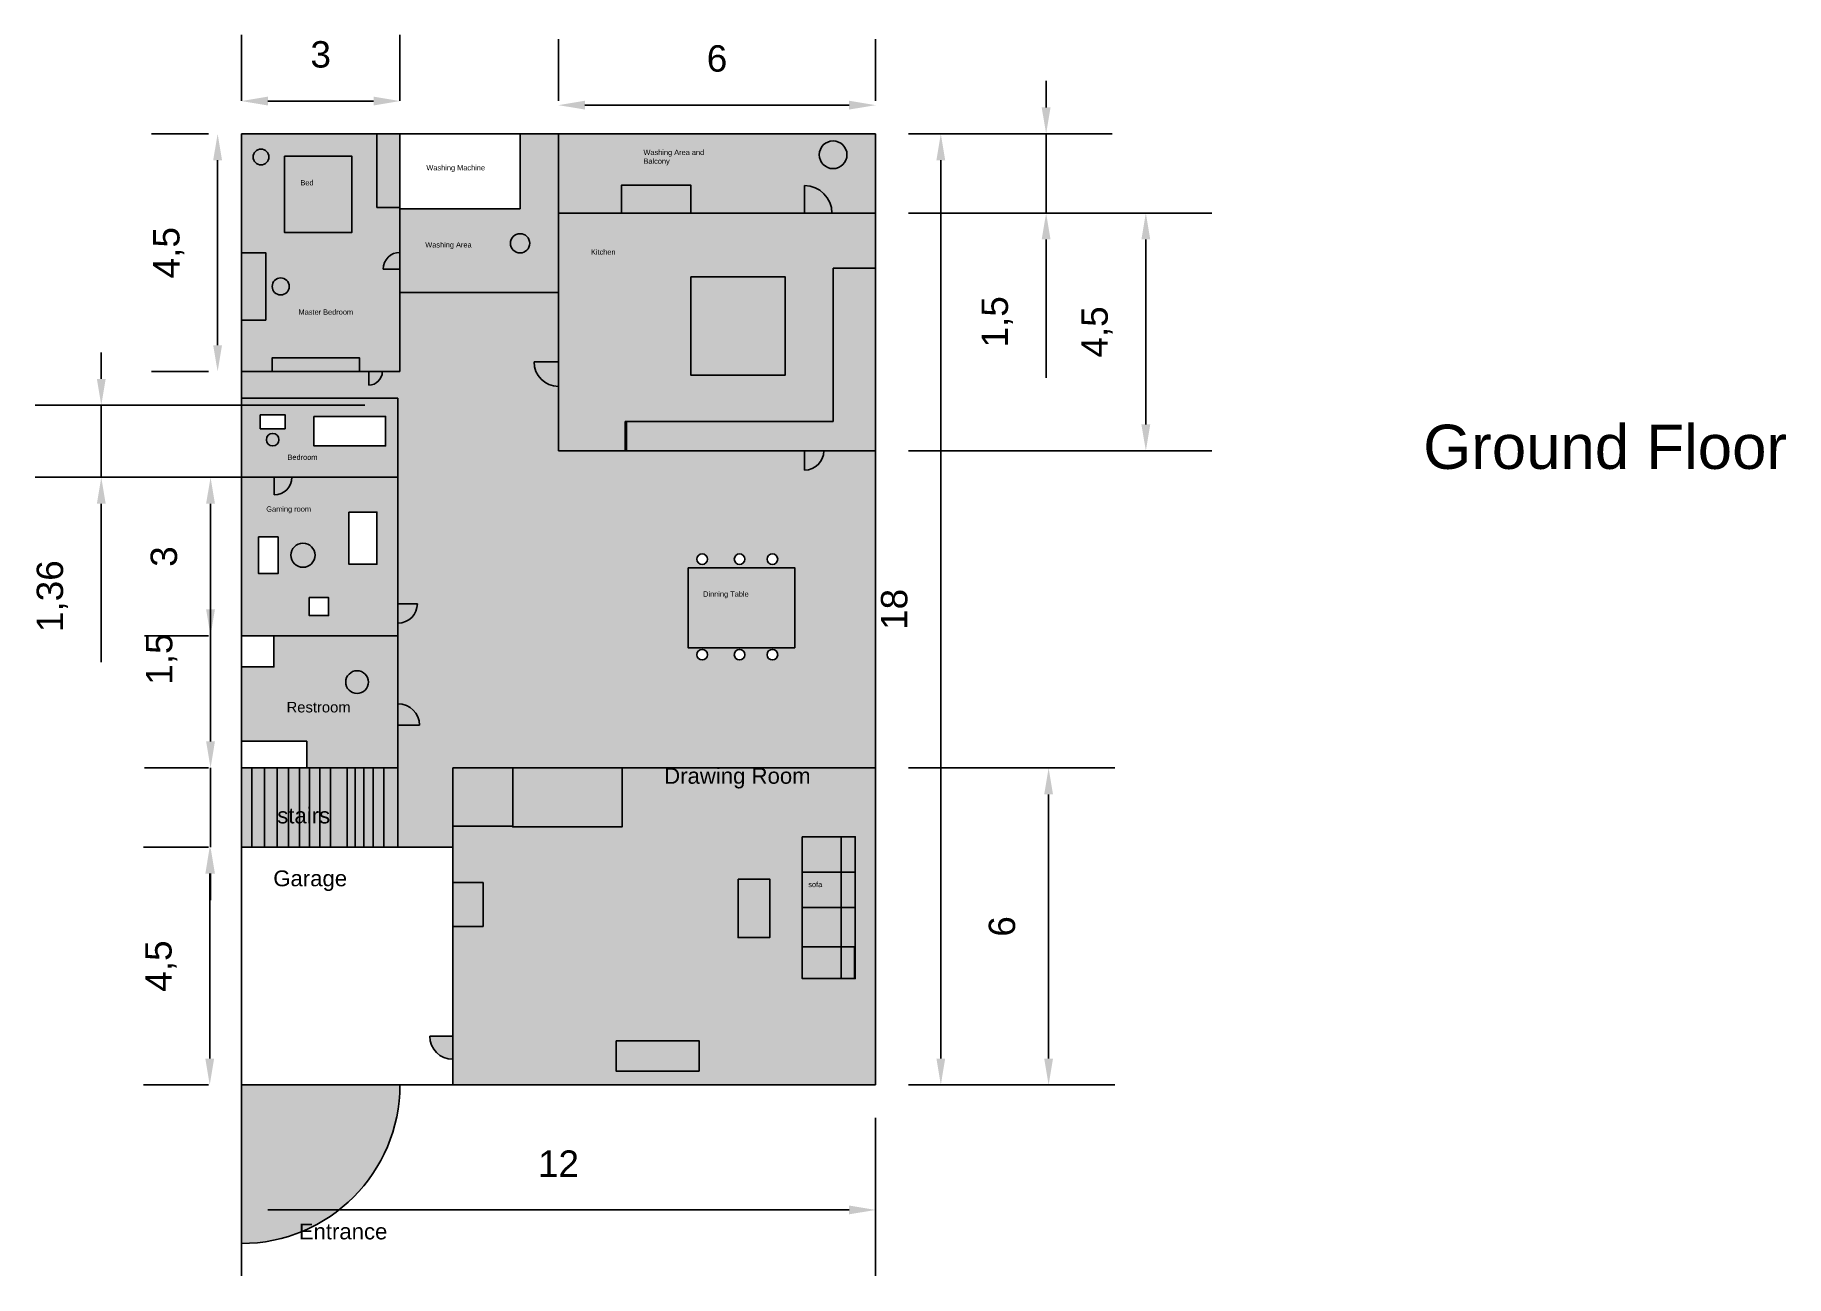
# Model space of a CAD drawing. Header units: metres. Extents: x -0.7 to 32.4, y 0.7 to 24.2.
import ezdxf

# ---------------------------------------------------------------- set-up
doc = ezdxf.new("R2010")
doc.units = ezdxf.units.M
doc.styles.get("Standard").update_dxf_attribs({"font": 'arial.ttf'})
doc.dimstyles.new('ISO-25', dxfattribs={"dimtxt": 0.5, "dimasz": 0.5, "dimexe": 1.25, "dimexo": 0.625, "dimtad": 1, "dimtxsty": 'Standard', "dimcen": 0.5, "dimadec": 0, "dimazin": 0, "dimtfac": 1, "dimtmove": 0, "dimatfit": 3, "dimfxl": 1, "dimarcsym": 0})

# ---------------------------------------------------------------- blocks, each defined once
blk = doc.blocks.new('*D2')
at = {"color": 0, "lineweight": -2, "transparency": 16777216}
for p, q in [((3.156, 3.699), (3.156, 0.709)), ((15.156, 3.699), (15.156, 0.709)), ((3.656, 1.959), (14.656, 1.959))]:
    blk.add_line(p, q, dxfattribs=at)
at = {"color": 0, "transparency": 16777216}
for points in [[(3.656, 2.043), (3.656, 1.876), (3.156, 1.959)], [(14.656, 2.043), (14.656, 1.876), (15.156, 1.959)]]:
    blk.add_solid(points, dxfattribs=at)
at = {"layer": 'Defpoints', "color": 0, "transparency": 16777216}
for p in [(3.156, 4.324), (15.156, 4.324), (15.156, 1.959)]:
    blk.add_point(p, dxfattribs=at)
at = {"color": 0, "transparency": 16777216, "insert": (9.156, 2.835), "char_height": 0.5, "attachment_point": 5}
blk.add_mtext('12', dxfattribs=at)
blk = doc.blocks.new('*D3')
at = {"color": 0, "lineweight": -2, "transparency": 16777216}
for p, q in [((15.781, 22.324), (17.641, 22.324)), ((16.391, 21.824), (16.391, 4.824)), ((15.781, 4.324), (17.641, 4.324))]:
    blk.add_line(p, q, dxfattribs=at)
at = {"color": 0, "transparency": 16777216}
for points in [[(16.308, 21.824), (16.474, 21.824), (16.391, 22.324)], [(16.308, 4.824), (16.474, 4.824), (16.391, 4.324)]]:
    blk.add_solid(points, dxfattribs=at)
at = {"layer": 'Defpoints', "color": 0, "transparency": 16777216}
for p in [(15.156, 22.324), (15.156, 4.324), (16.391, 4.324)]:
    blk.add_point(p, dxfattribs=at)
at = {"color": 0, "transparency": 16777216, "insert": (15.511, 13.324), "char_height": 0.5, "attachment_point": 5, "rotation": 90}
blk.add_mtext('18', dxfattribs=at)
blk = doc.blocks.new('*D4')
at = {"color": 0, "lineweight": -2, "transparency": 16777216}
for p, q in [((3.156, 22.949), (3.156, 24.194)), ((6.156, 22.949), (6.156, 24.194)), ((3.656, 22.944), (5.656, 22.944))]:
    blk.add_line(p, q, dxfattribs=at)
at = {"color": 0, "transparency": 16777216}
for points in [[(3.656, 23.027), (3.656, 22.86), (3.156, 22.944)], [(5.656, 23.027), (5.656, 22.86), (6.156, 22.944)]]:
    blk.add_solid(points, dxfattribs=at)
at = {"layer": 'Defpoints', "color": 0, "transparency": 16777216}
for p in [(6.156, 22.944), (3.156, 22.324), (6.156, 22.324)]:
    blk.add_point(p, dxfattribs=at)
at = {"color": 0, "transparency": 16777216, "insert": (4.656, 23.824), "char_height": 0.5, "attachment_point": 5}
blk.add_mtext('3', dxfattribs=at)
blk = doc.blocks.new('*D5')
at = {"color": 0, "lineweight": -2, "transparency": 16777216}
for p, q in [((9.156, 22.949), (9.156, 24.116)), ((15.156, 22.949), (15.156, 24.116)), ((9.656, 22.866), (14.656, 22.866))]:
    blk.add_line(p, q, dxfattribs=at)
at = {"color": 0, "transparency": 16777216}
for points in [[(9.656, 22.95), (9.656, 22.783), (9.156, 22.866)], [(14.656, 22.95), (14.656, 22.783), (15.156, 22.866)]]:
    blk.add_solid(points, dxfattribs=at)
at = {"layer": 'Defpoints', "color": 0, "transparency": 16777216}
for p in [(15.156, 22.866), (9.156, 22.324), (15.156, 22.324)]:
    blk.add_point(p, dxfattribs=at)
at = {"color": 0, "transparency": 16777216, "insert": (12.156, 23.747), "char_height": 0.5, "attachment_point": 5}
blk.add_mtext('6', dxfattribs=at)
blk = doc.blocks.new('*D6')
at = {"color": 0, "lineweight": -2, "transparency": 16777216}
for p, q in [((2.531, 8.824), (1.306, 8.824)), ((2.556, 8.324), (2.556, 4.824)), ((2.531, 4.324), (1.306, 4.324))]:
    blk.add_line(p, q, dxfattribs=at)
at = {"color": 0, "transparency": 16777216}
for points in [[(2.473, 8.324), (2.64, 8.324), (2.556, 8.824)], [(2.473, 4.824), (2.64, 4.824), (2.556, 4.324)]]:
    blk.add_solid(points, dxfattribs=at)
at = {"layer": 'Defpoints', "color": 0, "transparency": 16777216}
for p in [(3.156, 8.824), (2.556, 4.324), (3.156, 4.324)]:
    blk.add_point(p, dxfattribs=at)
at = {"color": 0, "transparency": 16777216, "insert": (1.632, 6.574), "char_height": 0.5, "attachment_point": 5, "rotation": 90}
blk.add_mtext('4,5', dxfattribs=at)
blk = doc.blocks.new('*D8')
at = {"color": 0, "lineweight": -2, "transparency": 16777216}
for p, q in [((2.572, 10.824), (2.572, 13.441)), ((2.531, 10.324), (1.322, 10.324)), ((2.572, 8.824), (2.572, 10.324)), ((2.531, 8.824), (1.322, 8.824)), ((2.572, 8.324), (2.572, 7.824))]:
    blk.add_line(p, q, dxfattribs=at)
at = {"color": 0, "transparency": 16777216}
for points in [[(2.488, 10.824), (2.655, 10.824), (2.572, 10.324)], [(2.488, 8.324), (2.655, 8.324), (2.572, 8.824)]]:
    blk.add_solid(points, dxfattribs=at)
at = {"layer": 'Defpoints', "color": 0, "transparency": 16777216}
for p in [(2.572, 10.324), (3.156, 10.324), (3.156, 8.824)]:
    blk.add_point(p, dxfattribs=at)
at = {"color": 0, "transparency": 16777216, "insert": (1.646, 12.383), "char_height": 0.5, "attachment_point": 5, "rotation": 90}
blk.add_mtext('1,5', dxfattribs=at)
blk = doc.blocks.new('*D9')
at = {"color": 0, "lineweight": -2, "transparency": 16777216}
for p, q in [((2.531, 15.824), (1.322, 15.824)), ((2.572, 15.324), (2.572, 13.324)), ((2.531, 12.824), (1.322, 12.824))]:
    blk.add_line(p, q, dxfattribs=at)
at = {"color": 0, "transparency": 16777216}
for points in [[(2.488, 15.324), (2.655, 15.324), (2.572, 15.824)], [(2.488, 13.324), (2.655, 13.324), (2.572, 12.824)]]:
    blk.add_solid(points, dxfattribs=at)
at = {"layer": 'Defpoints', "color": 0, "transparency": 16777216}
for p in [(3.156, 15.824), (2.572, 12.824), (3.156, 12.824)]:
    blk.add_point(p, dxfattribs=at)
at = {"color": 0, "transparency": 16777216, "insert": (1.691, 14.324), "char_height": 0.5, "attachment_point": 5, "rotation": 90}
blk.add_mtext('3', dxfattribs=at)
blk = doc.blocks.new('*D11')
at = {"color": 0, "lineweight": -2, "transparency": 16777216}
for p, q in [((0.504, 17.686), (0.504, 18.186)), ((5.494, 17.186), (-0.746, 17.186)), ((0.504, 17.186), (0.504, 15.824)), ((5.494, 15.824), (-0.746, 15.824)), ((0.504, 15.324), (0.504, 12.323))]:
    blk.add_line(p, q, dxfattribs=at)
at = {"color": 0, "transparency": 16777216}
for points in [[(0.421, 17.686), (0.587, 17.686), (0.504, 17.186)], [(0.421, 15.324), (0.587, 15.324), (0.504, 15.824)]]:
    blk.add_solid(points, dxfattribs=at)
at = {"layer": 'Defpoints', "color": 0, "transparency": 16777216}
for p in [(6.119, 17.186), (0.504, 15.824), (6.119, 15.824)]:
    blk.add_point(p, dxfattribs=at)
at = {"color": 0, "transparency": 16777216, "insert": (-0.422, 13.574), "char_height": 0.5, "attachment_point": 5, "rotation": 90}
blk.add_mtext('1,36', dxfattribs=at)
blk = doc.blocks.new('*D12')
at = {"color": 0, "lineweight": -2, "transparency": 16777216}
for p, q in [((2.531, 22.324), (1.456, 22.324)), ((2.706, 21.824), (2.706, 18.324)), ((2.531, 17.824), (1.456, 17.824))]:
    blk.add_line(p, q, dxfattribs=at)
at = {"color": 0, "transparency": 16777216}
for points in [[(2.622, 21.824), (2.789, 21.824), (2.706, 22.324)], [(2.622, 18.324), (2.789, 18.324), (2.706, 17.824)]]:
    blk.add_solid(points, dxfattribs=at)
at = {"layer": 'Defpoints', "color": 0, "transparency": 16777216}
for p in [(3.156, 22.324), (2.706, 17.824), (3.156, 17.824)]:
    blk.add_point(p, dxfattribs=at)
at = {"color": 0, "transparency": 16777216, "insert": (1.781, 20.074), "char_height": 0.5, "attachment_point": 5, "rotation": 90}
blk.add_mtext('4,5', dxfattribs=at)
blk = doc.blocks.new('*D13')
at = {"color": 0, "lineweight": -2, "transparency": 16777216}
for p, q in [((18.384, 22.824), (18.384, 23.324)), ((15.781, 22.324), (19.634, 22.324)), ((18.384, 22.324), (18.384, 20.824)), ((15.781, 20.824), (19.634, 20.824)), ((18.384, 20.324), (18.384, 17.707))]:
    blk.add_line(p, q, dxfattribs=at)
at = {"color": 0, "transparency": 16777216}
for points in [[(18.3, 22.824), (18.467, 22.824), (18.384, 22.324)], [(18.3, 20.324), (18.467, 20.324), (18.384, 20.824)]]:
    blk.add_solid(points, dxfattribs=at)
at = {"layer": 'Defpoints', "color": 0, "transparency": 16777216}
for p in [(15.156, 22.324), (15.156, 20.824), (18.384, 20.824)]:
    blk.add_point(p, dxfattribs=at)
at = {"color": 0, "transparency": 16777216, "insert": (17.458, 18.766), "char_height": 0.5, "attachment_point": 5, "rotation": 90}
blk.add_mtext('1,5', dxfattribs=at)
blk = doc.blocks.new('*D14')
at = {"color": 0, "lineweight": -2, "transparency": 16777216}
for p, q in [((15.781, 20.824), (21.521, 20.824)), ((20.271, 20.324), (20.271, 16.824)), ((15.781, 16.324), (21.521, 16.324))]:
    blk.add_line(p, q, dxfattribs=at)
at = {"color": 0, "transparency": 16777216}
for points in [[(20.187, 20.324), (20.354, 20.324), (20.271, 20.824)], [(20.187, 16.824), (20.354, 16.824), (20.271, 16.324)]]:
    blk.add_solid(points, dxfattribs=at)
at = {"layer": 'Defpoints', "color": 0, "transparency": 16777216}
for p in [(15.156, 20.824), (15.156, 16.324), (20.271, 16.324)]:
    blk.add_point(p, dxfattribs=at)
at = {"color": 0, "transparency": 16777216, "insert": (19.346, 18.574), "char_height": 0.5, "attachment_point": 5, "rotation": 90}
blk.add_mtext('4,5', dxfattribs=at)
blk = doc.blocks.new('*D15')
at = {"color": 0, "lineweight": -2, "transparency": 16777216}
for p, q in [((15.781, 10.324), (19.681, 10.324)), ((18.431, 9.824), (18.431, 4.824)), ((15.781, 4.324), (19.681, 4.324))]:
    blk.add_line(p, q, dxfattribs=at)
at = {"color": 0, "transparency": 16777216}
for points in [[(18.348, 9.824), (18.514, 9.824), (18.431, 10.324)], [(18.348, 4.824), (18.514, 4.824), (18.431, 4.324)]]:
    blk.add_solid(points, dxfattribs=at)
at = {"layer": 'Defpoints', "color": 0, "transparency": 16777216}
for p in [(15.156, 10.324), (15.156, 4.324), (18.431, 4.324)]:
    blk.add_point(p, dxfattribs=at)
at = {"color": 0, "transparency": 16777216, "insert": (17.551, 7.324), "char_height": 0.5, "attachment_point": 5, "rotation": 90}
blk.add_mtext('6', dxfattribs=at)

msp = doc.modelspace()

# ---------------------------------------------------------------- hatches: boundary and pattern name
h = msp.add_hatch(color=256)
h.set_gradient(color1=(169, 83, 160), color2=(209, 156, 199), tint=1)
h.paths.add_polyline_path([(5.839, 19.764, -0.414214), (6.156, 20.081), (6.156, 20.931), (5.72, 20.931), (5.72, 22.324), (3.156, 22.324), (3.156, 20.074), (3.616, 20.074), (3.616, 18.799), (3.156, 18.799), (3.156, 17.824), (3.735, 17.824), (3.735, 18.083), (5.392, 18.083), (5.392, 17.824), (6.156, 17.824), (6.156, 19.764)])
h.paths.add_polyline_path([(4.06, 19.436, -1), (3.739, 19.436, -1)], flags=16)
h.paths.add_polyline_path([(3.974, 20.454), (3.974, 21.901), (5.243, 21.901), (5.243, 20.454)], flags=16)
h.paths.add_polyline_path([(3.377, 21.886, -1), (3.675, 21.886, -1)], flags=16)
h = msp.add_hatch(color=256)
h.set_gradient(color1=(114, 116, 48), color2=(114, 116, 48), tint=1)
h.paths.add_polyline_path([(5.729, 20.917), (6.165, 20.917), (6.165, 22.31), (5.729, 22.31)])
h = msp.add_hatch(color=256)
h.set_gradient(color1=(34, 52, 110), color2=(34, 52, 110), tint=1)
h.paths.add_polyline_path([(8.289, 9.209), (8.289, 9.222), (7.156, 9.222), (7.156, 8.154), (7.728, 8.154), (7.728, 7.324), (7.156, 7.324), (7.156, 4.324), (15.156, 4.324), (15.156, 10.324), (10.361, 10.324), (10.361, 9.209)])
h.paths.add_polyline_path([(10.245, 5.162), (11.816, 5.162), (11.816, 4.587), (10.245, 4.587)], flags=16)
h.paths.add_polyline_path([(12.554, 8.221), (13.155, 8.221), (13.155, 7.112), (12.554, 7.112)], flags=16)
h.paths.add_polyline_path([(13.77, 9.022), (14.773, 9.022), (14.773, 8.351), (14.773, 6.337), (14.505, 6.337), (13.77, 6.337), (13.77, 6.937)], flags=16)
h.paths.add_polyline_path([(13.77, 7.68), (13.77, 9.022), (14.773, 9.022), (14.773, 7.68)], flags=0)
h.paths.add_polyline_path([(9.156, 19.324), (9.156, 22.324), (8.429, 22.324), (8.429, 20.907), (6.156, 20.907), (6.156, 19.324)])
h.paths.add_polyline_path([(8.247, 20.252, -1), (8.611, 20.252, -1)], flags=16)
h = msp.add_hatch(color=256)
h.set_gradient(color1=(153, 27, 30), color2=(153, 27, 30), tint=1)
h.paths.add_polyline_path([(9.156, 22.324), (9.156, 20.824), (10.349, 20.824), (10.349, 21.355), (11.66, 21.355), (11.66, 20.824), (13.812, 20.824), (13.812, 21.343, -0.414214), (14.331, 20.824), (15.156, 20.824), (15.156, 22.324)])
h.paths.add_polyline_path([(14.615, 21.927, -1), (14.091, 21.927, -1)], flags=16)
h = msp.add_hatch(color=256)
h.set_gradient(color1=(173, 221, 247), color2=(173, 221, 247), tint=1)
h.paths.add_polyline_path([(3.771, 12.234), (3.156, 12.234), (3.156, 10.829), (4.391, 10.829), (4.391, 10.324), (4.442, 10.324), (4.638, 10.324), (6.119, 10.324), (6.119, 12.824), (3.771, 12.824)])
h.paths.add_polyline_path([(5.13, 11.949, -1), (5.559, 11.949, -1)], flags=16)
h.paths.add_polyline_path([(5.243, 21.901), (3.974, 21.901), (3.974, 20.454), (5.243, 20.454)])
h = msp.add_hatch(color=256)
h.set_gradient(color1=(255, 255, 255), tint=1)
h.paths.add_polyline_path([(5.559, 11.949, 1), (5.13, 11.949, 1)])
h.paths.add_polyline_path([(4.549, 14.349, 1), (4.093, 14.349, 1)])
h.paths.add_polyline_path([(3.865, 16.535, 1), (3.629, 16.535, 1)])
h.paths.add_polyline_path([(4.06, 19.436, 1), (3.739, 19.436, 1)])
h.paths.add_polyline_path([(3.675, 21.886, 1), (3.377, 21.886, 1)])
h.paths.add_polyline_path([(8.611, 20.252, 1), (8.247, 20.252, 1)])
h = msp.add_hatch(color=256)
h.set_gradient(color1=(16, 86, 137), color2=(16, 86, 137), tint=1)
h.paths.add_polyline_path([(14.091, 21.927, 1), (14.615, 21.927, 1)])
h = msp.add_hatch(color=256)
h.set_gradient(color1=(242, 103, 34), color2=(242, 103, 34), tint=1)
h.paths.add_polyline_path([(3.616, 20.074), (3.156, 20.074), (3.156, 18.799), (3.616, 18.799)])
h.paths.add_polyline_path([(5.392, 17.824), (5.392, 18.083), (3.735, 18.083), (3.735, 17.824)])
h.paths.add_polyline_path([(11.66, 20.824), (11.66, 21.355), (10.349, 21.355), (10.349, 20.824)])
h = msp.add_hatch(color=256)
h.set_gradient(color1=(255, 255, 255), tint=1)
h.paths.add_polyline_path([(6.119, 10.324), (5.853, 10.324), (5.853, 8.824), (6.119, 8.824)])
h.paths.add_polyline_path([(5.853, 10.324), (5.648, 10.324), (5.648, 8.824), (5.853, 8.824)])
h.paths.add_polyline_path([(5.648, 10.324), (5.47, 10.324), (5.47, 8.824), (5.648, 8.824)])
h.paths.add_polyline_path([(5.47, 10.324), (5.311, 10.324), (5.311, 8.824), (5.47, 8.824)])
h.paths.add_polyline_path([(5.311, 10.324), (5.156, 10.324), (5.156, 8.824), (5.311, 8.824)])
h.paths.add_polyline_path([(5.156, 10.324), (4.844, 10.324), (4.844, 8.824), (5.156, 8.824)])
h.paths.add_polyline_path([(4.844, 10.324), (4.638, 10.324), (4.638, 8.824), (4.844, 8.824)])
h.paths.add_polyline_path([(4.638, 10.324), (4.442, 10.324), (4.442, 8.824), (4.638, 8.824)])
h.paths.add_polyline_path([(4.442, 10.324), (4.255, 10.324), (4.255, 8.824), (4.442, 8.824)])
h.paths.add_polyline_path([(4.255, 10.324), (4.049, 10.324), (4.049, 8.824), (4.255, 8.824)])
h.paths.add_polyline_path([(4.049, 10.324), (3.834, 10.324), (3.834, 8.824), (4.049, 8.824)])
h.paths.add_polyline_path([(3.834, 10.324), (3.591, 10.324), (3.591, 8.824), (3.834, 8.824)])
h.paths.add_polyline_path([(3.591, 10.324), (3.356, 10.324), (3.356, 8.824), (3.591, 8.824)])
h.paths.add_polyline_path([(3.356, 10.324), (3.156, 10.324), (3.156, 8.824), (3.356, 8.824)])
h.paths.add_polyline_path([(6.119, 11.538), (6.119, 11.131), (6.526, 11.131, 0.414214)])
h.paths.add_polyline_path([(6.486, 13.432), (6.119, 13.432), (6.119, 13.066, 0.414214)])
h.paths.add_polyline_path([(7.156, 5.246), (6.72, 5.246, 0.414214), (7.156, 4.81)])
h.paths.add_polyline_path([(6.156, 4.324), (3.156, 4.324), (3.156, 1.324, 0.414214)])
h.paths.add_polyline_path([(4.111, 15.824), (3.776, 15.824), (3.776, 15.489, 0.414214)])
h.paths.add_polyline_path([(5.822, 17.824), (5.565, 17.824), (5.565, 17.567, 0.414214)])
h.paths.add_polyline_path([(9.156, 18.007), (8.693, 18.007, 0.414214), (9.156, 17.544)])
h.paths.add_polyline_path([(6.156, 20.081, 0.414214), (5.839, 19.764), (6.156, 19.764)])
h.paths.add_polyline_path([(13.812, 21.343), (13.812, 20.824), (14.331, 20.824, 0.414214)])
h.paths.add_polyline_path([(14.177, 16.324), (13.812, 16.324), (13.812, 15.959, 0.414214)])
h = msp.add_hatch(color=256)
h.set_gradient(color1=(41, 114, 29), color2=(19, 103, 52), tint=1)
h.paths.add_polyline_path([(9.156, 16.324), (10.421, 16.324), (10.421, 16.878), (10.445, 16.878), (14.353, 16.878), (14.353, 19.783), (15.156, 19.783), (15.156, 20.824), (9.156, 20.824)])
h.paths.add_polyline_path([(11.66, 19.617), (13.448, 19.617), (13.448, 17.759), (11.66, 17.759)], flags=16)
h = msp.add_hatch(color=256)
h.set_gradient(color1=(114, 116, 48), color2=(114, 116, 48), tint=1)
h.paths.add_polyline_path([(15.156, 16.324), (15.156, 19.783), (14.353, 19.783), (14.353, 16.878), (10.445, 16.878), (10.445, 16.324)])
h = msp.add_hatch(color=256)
h.set_gradient(color1=(199, 200, 202), color2=(199, 200, 202), tint=1)
h.paths.add_polyline_path([(11.66, 19.617), (11.66, 17.759), (13.448, 17.759), (13.448, 19.617)])
h = msp.add_hatch(color=256)
h.set_gradient(color1=(255, 255, 0), color2=(255, 255, 0), tint=1)
h.paths.add_polyline_path([(6.486, 13.432, -0.414214), (6.119, 13.066), (6.119, 11.538, -0.414214), (6.526, 11.131), (6.119, 11.131), (6.119, 10.324), (6.119, 8.824), (7.156, 8.824), (7.156, 10.324), (8.289, 10.324), (10.361, 10.324), (15.156, 10.324), (15.156, 16.324), (14.177, 16.324, -0.414214), (13.812, 15.959), (13.812, 16.324), (9.156, 16.324), (9.156, 17.544, -0.414214), (8.693, 18.007), (9.156, 18.007), (9.156, 19.324), (6.156, 19.324), (6.156, 17.824), (5.822, 17.824, -0.414214), (5.565, 17.567), (5.565, 17.824), (3.156, 17.824), (3.156, 17.324), (6.119, 17.324), (6.119, 13.432)])
h.paths.add_polyline_path([(11.608, 14.113), (13.628, 14.113), (13.628, 12.599), (11.608, 12.599)], flags=16)
h.paths.add_polyline_path([(11.775, 14.275, -1), (11.975, 14.275, -1)], flags=16)
h.paths.add_polyline_path([(11.975, 12.467, -1), (11.775, 12.467, -1)], flags=16)
h.paths.add_polyline_path([(12.483, 14.275, -1), (12.683, 14.275, -1)], flags=16)
h.paths.add_polyline_path([(12.683, 12.467, -1), (12.483, 12.467, -1)], flags=16)
h.paths.add_polyline_path([(13.104, 14.275, -1), (13.304, 14.275, -1)], flags=16)
h.paths.add_polyline_path([(13.304, 12.467, -1), (13.104, 12.467, -1)], flags=16)
h = msp.add_hatch(color=256)
h.set_gradient(color1=(94, 103, 175), color2=(94, 103, 175), tint=1)
h.paths.add_polyline_path([(6.119, 15.824), (6.119, 17.324), (3.156, 17.324), (3.156, 15.824)])
h.paths.add_polyline_path([(3.629, 16.535, -1), (3.865, 16.535, -1)], flags=16)
h.paths.add_polyline_path([(4.527, 16.417), (4.527, 16.976), (5.883, 16.976), (5.883, 16.417)], flags=16)
h.paths.add_polyline_path([(3.982, 16.741), (3.511, 16.741), (3.511, 17.006), (3.982, 17.006)], flags=16)
h = msp.add_hatch(color=256)
h.set_gradient(color1=(205, 32, 39), color2=(205, 32, 39), tint=1)
h.paths.add_polyline_path([(3.776, 15.489), (3.776, 15.824), (3.156, 15.824), (3.156, 12.824), (6.119, 12.824), (6.119, 15.824), (4.111, 15.824, -0.414214)])
h.paths.add_polyline_path([(4.549, 14.349, -1), (4.093, 14.349, -1)], flags=16)
h.paths.add_polyline_path([(5.19, 15.166), (5.721, 15.166), (5.721, 14.179), (5.19, 14.179)], flags=16)
h.paths.add_polyline_path([(3.85, 14.003), (3.481, 14.003), (3.481, 14.695), (3.85, 14.695)], flags=16)
h.paths.add_polyline_path([(4.807, 13.546), (4.807, 13.208), (4.439, 13.208), (4.439, 13.546)], flags=16)
h = msp.add_hatch(color=256)
h.set_gradient(color1=(122, 175, 223), color2=(122, 175, 223), tint=1)
h.paths.add_polyline_path([(13.628, 12.599), (13.628, 14.113), (11.608, 14.113), (11.608, 12.599)])
h = msp.add_hatch(color=256)
h.set_gradient(color1=(34, 52, 110), color2=(34, 52, 110), tint=1)
h.paths.add_polyline_path([(4.442, 10.324), (4.255, 10.324), (4.255, 8.824), (4.442, 8.824)])
h.paths.add_polyline_path([(3.356, 10.324), (3.156, 10.324), (3.156, 8.824), (3.356, 8.824)])
h.paths.add_polyline_path([(3.591, 10.324), (3.356, 10.324), (3.356, 8.824), (3.591, 8.824)])
h.paths.add_polyline_path([(3.834, 10.324), (3.591, 10.324), (3.591, 8.824), (3.834, 8.824)])
h.paths.add_polyline_path([(4.049, 10.324), (3.834, 10.324), (3.834, 8.824), (4.049, 8.824)])
h.paths.add_polyline_path([(4.255, 10.324), (4.049, 10.324), (4.049, 8.824), (4.255, 8.824)])
h.paths.add_polyline_path([(4.638, 10.324), (4.442, 10.324), (4.442, 8.824), (4.638, 8.824)])
h.paths.add_polyline_path([(4.844, 10.324), (4.638, 10.324), (4.638, 8.824), (4.844, 8.824)])
h.paths.add_polyline_path([(5.156, 10.324), (4.844, 10.324), (4.844, 8.824), (5.156, 8.824)])
h.paths.add_polyline_path([(5.311, 10.324), (5.156, 10.324), (5.156, 8.824), (5.311, 8.824)])
h.paths.add_polyline_path([(5.47, 10.324), (5.311, 10.324), (5.311, 8.824), (5.47, 8.824)])
h.paths.add_polyline_path([(5.648, 10.324), (5.47, 10.324), (5.47, 8.824), (5.648, 8.824)])
h.paths.add_polyline_path([(5.853, 10.324), (5.648, 10.324), (5.648, 8.824), (5.853, 8.824)])
h.paths.add_polyline_path([(6.119, 10.324), (5.853, 10.324), (5.853, 8.824), (6.119, 8.824)])
h = msp.add_hatch(color=256)
h.set_gradient(color1=(153, 27, 30), color2=(153, 27, 30), tint=1)
h.paths.add_polyline_path([(10.361, 9.209), (8.289, 9.209), (8.289, 9.222), (7.156, 9.222), (7.156, 8.154), (7.728, 8.154), (7.728, 7.324), (7.156, 7.324), (7.156, 4.324), (15.156, 4.324), (15.156, 10.324), (10.361, 10.324)])
h.paths.add_polyline_path([(12.554, 8.221), (13.155, 8.221), (13.155, 7.112), (12.554, 7.112)], flags=16)
h.paths.add_polyline_path([(11.816, 5.162), (11.816, 4.587), (10.245, 4.587), (10.245, 5.162)], flags=16)
h.paths.add_polyline_path([(13.77, 9.022), (14.773, 9.022), (14.773, 8.351), (14.773, 6.337), (14.505, 6.337), (13.77, 6.337), (13.77, 6.937)], flags=16)
h.paths.add_polyline_path([(13.77, 7.68), (13.77, 9.022), (14.773, 9.022), (14.773, 7.68)], flags=0)
h = msp.add_hatch(color=256)
h.set_gradient(color1=(200, 201, 45), color2=(200, 201, 45), tint=1)
h.paths.add_polyline_path([(13.77, 9.022), (13.77, 8.351), (14.505, 8.351), (14.505, 9.022)], flags=0)
h.paths.add_polyline_path([(15.156, 10.324), (10.361, 10.324), (10.361, 9.209), (8.289, 9.209), (7.156, 9.222), (7.156, 8.154), (7.728, 8.154), (7.728, 7.324), (7.156, 7.324), (7.156, 4.324), (15.156, 4.324)])
h.paths.add_polyline_path([(14.773, 6.337), (14.505, 6.337), (13.77, 6.337), (13.77, 6.937), (13.77, 9.022), (14.773, 9.022)], flags=16)
h.paths.add_polyline_path([(14.773, 7.68), (13.77, 7.68), (13.77, 9.022), (14.773, 9.022)], flags=0)
h.paths.add_polyline_path([(13.155, 8.221), (13.155, 7.112), (12.554, 7.112), (12.554, 8.221)], flags=16)
h.paths.add_polyline_path([(11.816, 5.162), (11.816, 4.587), (10.245, 4.587), (10.245, 5.162)], flags=16)
h.paths.add_polyline_path([(13.77, 6.937), (13.77, 6.337), (14.505, 6.337), (14.505, 6.937)], flags=0)
h.paths.add_polyline_path([(14.773, 9.022), (14.505, 9.022), (14.505, 6.937), (14.773, 6.937)], flags=0)
h.paths.add_polyline_path([(14.505, 6.337), (14.759, 6.337), (14.759, 6.937), (14.505, 6.937)], flags=16)
h = msp.add_hatch(color=256)
h.set_gradient(color1=(153, 27, 30), color2=(153, 27, 30), tint=1)
h.paths.add_polyline_path([(8.289, 9.209), (8.289, 9.222), (7.156, 9.222), (7.156, 8.154), (7.728, 8.154), (7.728, 7.324), (7.156, 7.324), (7.156, 4.324), (15.156, 4.324), (15.156, 10.324), (10.361, 10.324), (10.361, 9.209)])
h.paths.add_polyline_path([(10.245, 5.162), (11.816, 5.162), (11.816, 4.587), (10.245, 4.587)], flags=16)
h.paths.add_polyline_path([(12.554, 8.221), (13.155, 8.221), (13.155, 7.112), (12.554, 7.112)], flags=16)
h.paths.add_polyline_path([(13.77, 9.022), (14.773, 9.022), (14.773, 8.351), (14.773, 6.337), (14.505, 6.337), (13.77, 6.337), (13.77, 6.937)], flags=16)
h.paths.add_polyline_path([(13.77, 7.68), (13.77, 9.022), (14.773, 9.022), (14.773, 7.68)], flags=0)
h = msp.add_hatch(color=256)
h.set_gradient(color1=(205, 105, 40), color2=(205, 105, 40), tint=1)
h.paths.add_polyline_path([(13.155, 8.221), (12.554, 8.221), (12.554, 7.112), (13.155, 7.112)])
h.paths.add_polyline_path([(11.816, 5.162), (10.245, 5.162), (10.245, 4.587), (11.816, 4.587)])
h.paths.add_polyline_path([(7.728, 8.154), (7.156, 8.154), (7.156, 7.324), (7.728, 7.324)])
h.paths.add_polyline_path([(8.289, 10.324), (7.156, 10.324), (7.156, 9.222), (8.289, 9.222)])
h.paths.add_polyline_path([(10.361, 10.324), (8.289, 10.324), (8.289, 9.209), (10.361, 9.209)])
h.paths.add_polyline_path([(14.505, 9.022), (13.77, 9.022), (13.77, 8.351), (14.505, 8.351)])
h.paths.add_polyline_path([(14.773, 9.022), (14.505, 9.022), (14.505, 8.351), (14.773, 8.351)])
h.paths.add_polyline_path([(14.505, 8.351), (13.77, 8.351), (13.77, 7.68), (14.505, 7.68)])
h.paths.add_polyline_path([(14.773, 8.351), (14.505, 8.351), (14.505, 7.68), (14.773, 7.68)])
h = msp.add_hatch(color=256)
h.set_gradient(color2=(0, 0, 0), tint=1)
h.paths.add_polyline_path([(14.505, 9.022), (13.77, 9.022), (13.77, 8.351), (14.505, 8.351)])
h.paths.add_polyline_path([(14.773, 9.022), (14.505, 9.022), (14.505, 8.351), (14.773, 8.351)])
h.paths.add_polyline_path([(14.505, 8.351), (13.77, 8.351), (13.77, 7.68), (14.505, 7.68)])
h.paths.add_polyline_path([(14.773, 8.351), (14.505, 8.351), (14.505, 7.68), (14.773, 7.68)])
h = msp.add_hatch(color=256)
h.set_gradient(color1=(153, 155, 55), color2=(153, 155, 55), tint=1)
h.paths.add_polyline_path([(14.505, 9.022), (13.77, 9.022), (13.77, 8.351), (14.505, 8.351)])
h.paths.add_polyline_path([(14.773, 9.022), (14.505, 9.022), (14.505, 8.351), (14.773, 8.351)])
h.paths.add_polyline_path([(14.505, 8.351), (13.77, 8.351), (13.77, 7.68), (14.505, 7.68)])
h.paths.add_polyline_path([(14.773, 8.351), (14.505, 8.351), (14.505, 7.68), (14.773, 7.68)])
h.paths.add_polyline_path([(14.505, 7.68), (13.77, 7.68), (13.77, 6.937), (14.505, 6.937)])
h.paths.add_polyline_path([(14.773, 7.68), (14.505, 7.68), (14.505, 6.937), (14.773, 6.937)])
h.paths.add_polyline_path([(14.505, 6.937), (13.77, 6.937), (13.77, 6.337), (14.505, 6.337)])
h.paths.add_polyline_path([(14.759, 6.937), (14.505, 6.937), (14.505, 6.337), (14.759, 6.337)])

# ---------------------------------------------------------------- linework, layer by layer
for p, q in [((15.156, 22.324), (3.156, 22.324)), ((3.156, 22.324), (3.156, 4.324)), ((3.156, 22.324), (3.156, 17.824)), ((6.156, 17.824), (6.156, 22.324)), ((6.156, 22.324), (6.156, 19.324)), ((15.156, 22.324), (9.156, 22.324)), ((9.156, 22.324), (9.156, 16.324)), ((15.156, 4.324), (15.156, 22.324)), ((15.156, 22.324), (15.156, 20.824)), ((13.812, 20.824), (13.812, 21.343)), ((15.156, 20.824), (9.156, 20.824)), ((6.156, 19.764), (5.839, 19.764)), ((14.353, 16.878), (14.353, 19.783)), ((14.353, 19.783), (15.156, 19.783)), ((6.156, 19.324), (9.156, 19.324)), ((9.156, 18.007), (8.693, 18.007)), ((3.156, 17.824), (6.156, 17.824)), ((5.565, 17.824), (5.565, 17.567)), ((3.156, 15.824), (3.156, 17.324)), ((3.156, 17.324), (6.119, 17.324)), ((6.119, 17.324), (6.119, 10.324)), ((10.421, 16.878), (14.353, 16.878)), ((9.156, 16.324), (15.156, 16.324)), ((13.812, 16.324), (13.812, 15.959)), ((3.156, 12.824), (3.156, 15.824)), ((3.156, 15.824), (6.119, 15.824)), ((3.776, 15.824), (3.776, 15.489)), ((6.119, 13.432), (6.486, 13.432)), ((3.156, 10.324), (3.156, 12.824)), ((3.156, 12.824), (6.119, 12.824)), ((6.119, 11.131), (6.526, 11.131)), ((3.156, 8.824), (3.156, 10.324)), ((3.156, 10.324), (6.119, 10.324)), ((6.119, 10.324), (6.119, 8.824)), ((7.156, 4.324), (7.156, 10.324)), ((7.156, 10.324), (15.156, 10.324)), ((14.271, 9.022), (14.773, 9.022)), ((14.505, 9.022), (14.505, 8.351)), ((3.156, 4.324), (3.156, 8.824)), ((3.156, 8.824), (7.156, 8.824)), ((7.156, 8.824), (7.156, 4.324)), ((14.505, 8.351), (14.505, 7.68)), ((7.156, 5.246), (6.72, 5.246)), ((3.156, 4.324), (15.156, 4.324)), ((3.156, 4.324), (3.156, 1.324)), ((15.156, 4.324), (7.156, 4.324))]:
    msp.add_line(p, q)
for points in [[(6.156, 22.324), (5.72, 22.324), (5.72, 20.931), (6.156, 20.931)], [(6.156, 22.324), (8.429, 22.324), (8.429, 20.907), (6.156, 20.907)], [(3.974, 21.901), (5.243, 21.901), (5.243, 20.454), (3.974, 20.454)], [(10.349, 20.824), (11.66, 20.824), (11.66, 21.355), (10.349, 21.355)], [(3.156, 20.074), (3.616, 20.074), (3.616, 18.799), (3.156, 18.799)], [(11.66, 19.617), (13.448, 19.617), (13.448, 17.759), (11.66, 17.759)], [(3.735, 17.824), (5.392, 17.824), (5.392, 18.083), (3.735, 18.083)], [(3.511, 17.006), (3.982, 17.006), (3.982, 16.741), (3.511, 16.741)], [(4.527, 16.976), (5.883, 16.976), (5.883, 16.417), (4.527, 16.417)], [(10.445, 16.324), (10.421, 16.324), (10.421, 16.878), (10.445, 16.878)], [(5.19, 15.166), (5.721, 15.166), (5.721, 14.179), (5.19, 14.179)], [(3.481, 14.695), (3.85, 14.695), (3.85, 14.003), (3.481, 14.003)], [(11.608, 14.113), (13.628, 14.113), (13.628, 12.599), (11.608, 12.599)], [(4.439, 13.546), (4.807, 13.546), (4.807, 13.208), (4.439, 13.208)], [(3.156, 12.824), (3.771, 12.824), (3.771, 12.234), (3.156, 12.234)], [(3.156, 10.324), (4.391, 10.324), (4.391, 10.829), (3.156, 10.829)], [(3.156, 10.324), (3.356, 10.324), (3.356, 8.824), (3.156, 8.824)], [(3.356, 10.324), (3.591, 10.324), (3.591, 8.824), (3.356, 8.824)], [(3.591, 10.324), (3.834, 10.324), (3.834, 8.824), (3.591, 8.824)], [(3.834, 10.324), (4.049, 10.324), (4.049, 8.824), (3.834, 8.824)], [(4.049, 10.324), (4.255, 10.324), (4.255, 8.824), (4.049, 8.824)], [(4.255, 10.324), (4.442, 10.324), (4.442, 8.824), (4.255, 8.824)], [(4.442, 10.324), (4.638, 10.324), (4.638, 8.824), (4.442, 8.824)], [(4.638, 10.324), (4.844, 10.324), (4.844, 8.824), (4.638, 8.824)], [(4.844, 10.324), (5.156, 10.324), (5.156, 8.824), (4.844, 8.824)], [(5.156, 10.324), (5.311, 10.324), (5.311, 8.824), (5.156, 8.824)], [(5.311, 10.324), (5.47, 10.324), (5.47, 8.824), (5.311, 8.824)], [(5.47, 10.324), (5.648, 10.324), (5.648, 8.824), (5.47, 8.824)], [(5.648, 10.324), (5.853, 10.324), (5.853, 8.824), (5.648, 8.824)], [(7.156, 10.324), (8.289, 10.324), (8.289, 9.222), (7.156, 9.222)], [(8.289, 10.324), (10.361, 10.324), (10.361, 9.209), (8.289, 9.209)], [(13.77, 9.022), (14.773, 9.022), (14.773, 6.337), (13.77, 6.337)], [(13.77, 9.022), (14.773, 9.022), (14.773, 7.68), (13.77, 7.68)], [(13.77, 9.022), (14.773, 9.022), (14.773, 8.351), (13.77, 8.351)], [(14.773, 9.022), (14.505, 9.022), (14.505, 6.337), (14.773, 6.337)], [(7.156, 7.324), (7.728, 7.324), (7.728, 8.154), (7.156, 8.154)], [(12.554, 8.221), (13.155, 8.221), (13.155, 7.112), (12.554, 7.112)], [(13.77, 6.337), (14.759, 6.337), (14.759, 6.937), (13.77, 6.937)], [(10.245, 5.162), (11.816, 5.162), (11.816, 4.587), (10.245, 4.587)]]:
    msp.add_lwpolyline(points, close=True)
for centre, radius in [((3.526, 21.886), 0.149), ((14.353, 21.927), 0.262), ((8.429, 20.252), 0.182), ((3.899, 19.436), 0.161), ((3.747, 16.535), 0.118), ((4.321, 14.349), 0.228), ((11.875, 14.275), 0.1), ((12.583, 14.275), 0.1), ((13.204, 14.275), 0.1), ((11.875, 12.467), 0.1), ((12.583, 12.467), 0.1), ((13.204, 12.467), 0.1), ((5.344, 11.949), 0.214)]:
    msp.add_circle(centre, radius)
for centre, radius, start, end in [((13.812, 20.824), 0.519, 0, 90), ((6.156, 19.764), 0.317, 90, 180), ((9.156, 18.007), 0.463, 180, 270), ((5.565, 17.824), 0.257, 270, 0), ((13.812, 16.324), 0.365, 270, 0), ((3.776, 15.824), 0.335, 270, 0), ((6.119, 13.432), 0.367, 270, 0), ((6.119, 11.131), 0.407, 0, 90), ((7.156, 5.246), 0.436, 180, 270), ((3.156, 4.324), 3, 270, 0)]:
    msp.add_arc(centre, radius, start, end)

# ---------------------------------------------------------------- texts
at = {"attachment_point": 1}
for s, width, insert, char_height in [('Washing Area and Balcony', 1.33384, (10.764, 22.023), 0.1), ('Washing Machine', 1.20344, (6.656, 21.732), 0.1), ('Bed', 0.48911, (4.273, 21.448), 0.1), ('Washing Area', 1.4588, (6.635, 20.273), 0.1), ('Kitchen', 2.78242, (9.771, 20.137), 0.1), ('Master Bedroom', 1.26978, (4.237, 19.001), 0.1), ('Ground Floor', 14.9502, (25.52, 16.819), 0.83648), ('Bedroom', 1.13035, (4.028, 16.253), 0.1), ('Gaming room', 1.20157, (3.627, 15.273), 0.1), ('Dinning Table', 1.34752, (11.893, 13.665), 0.1), ('Drawing Room', 3.61176, (11.156, 10.324), 0.3), ('stairs', 1.91643, (3.834, 9.574), 0.3), ('Garage', 2.7088, (3.759, 8.384), 0.3), ('sofa', 0.56611, (13.883, 8.168), 0.1), ('Entrance', 1.98544, (4.241, 1.702), 0.3)]:
    msp.add_mtext_dynamic_manual_height_columns(s, width=width, gutter_width=4.182, heights=[0], dxfattribs=dict(at, insert=insert, char_height=char_height))
at = {"layer": 'Defpoints', "insert": (4.011, 11.574), "char_height": 0.2, "attachment_point": 1}
msp.add_mtext_dynamic_manual_height_columns('Restroom', width=1.38882, gutter_width=4.182, heights=[0], dxfattribs=at)

# ---------------------------------------------------------------- dimensions: what is measured, and where the dimension line sits
for base, p1, p2, picture, middle in [((6.156, 22.944), (3.156, 22.324), (6.156, 22.324), '*D4', (4.656, 23.824)), ((15.156, 22.866), (9.156, 22.324), (15.156, 22.324), '*D5', (12.156, 23.747)), ((15.156, 1.959), (3.156, 4.324), (15.156, 4.324), '*D2', (9.156, 2.835))]:
    dim = msp.add_linear_dim(base=base, p1=p1, p2=p2, dimstyle='ISO-25')
    dim.commit()
    dim.dimension.update_dxf_attribs({"geometry": picture, "text_midpoint": middle})
for base, p1, p2, picture, middle in [((18.384, 20.824), (15.156, 22.324), (15.156, 20.824), '*D13', (17.458, 18.766)), ((2.706, 17.824), (3.156, 22.324), (3.156, 17.824), '*D12', (1.781, 20.074)), ((16.391, 4.324), (15.156, 22.324), (15.156, 4.324), '*D3', (15.511, 13.324)), ((20.271, 16.324), (15.156, 20.824), (15.156, 16.324), '*D14', (19.346, 18.574)), ((0.504, 15.824), (6.119, 17.186), (6.119, 15.824), '*D11', (-0.422, 13.574)), ((2.572, 12.824), (3.156, 15.824), (3.156, 12.824), '*D9', (1.691, 14.324)), ((2.572, 10.324), (3.156, 8.824), (3.156, 10.324), '*D8', (1.646, 12.383)), ((18.431, 4.324), (15.156, 10.324), (15.156, 4.324), '*D15', (17.551, 7.324)), ((2.556, 4.324), (3.156, 8.824), (3.156, 4.324), '*D6', (1.632, 6.574))]:
    dim = msp.add_linear_dim(base=base, p1=p1, p2=p2, angle=90, dimstyle='ISO-25')
    dim.commit()
    dim.dimension.update_dxf_attribs({"geometry": picture, "text_midpoint": middle})

doc.saveas('drawing.dxf')
